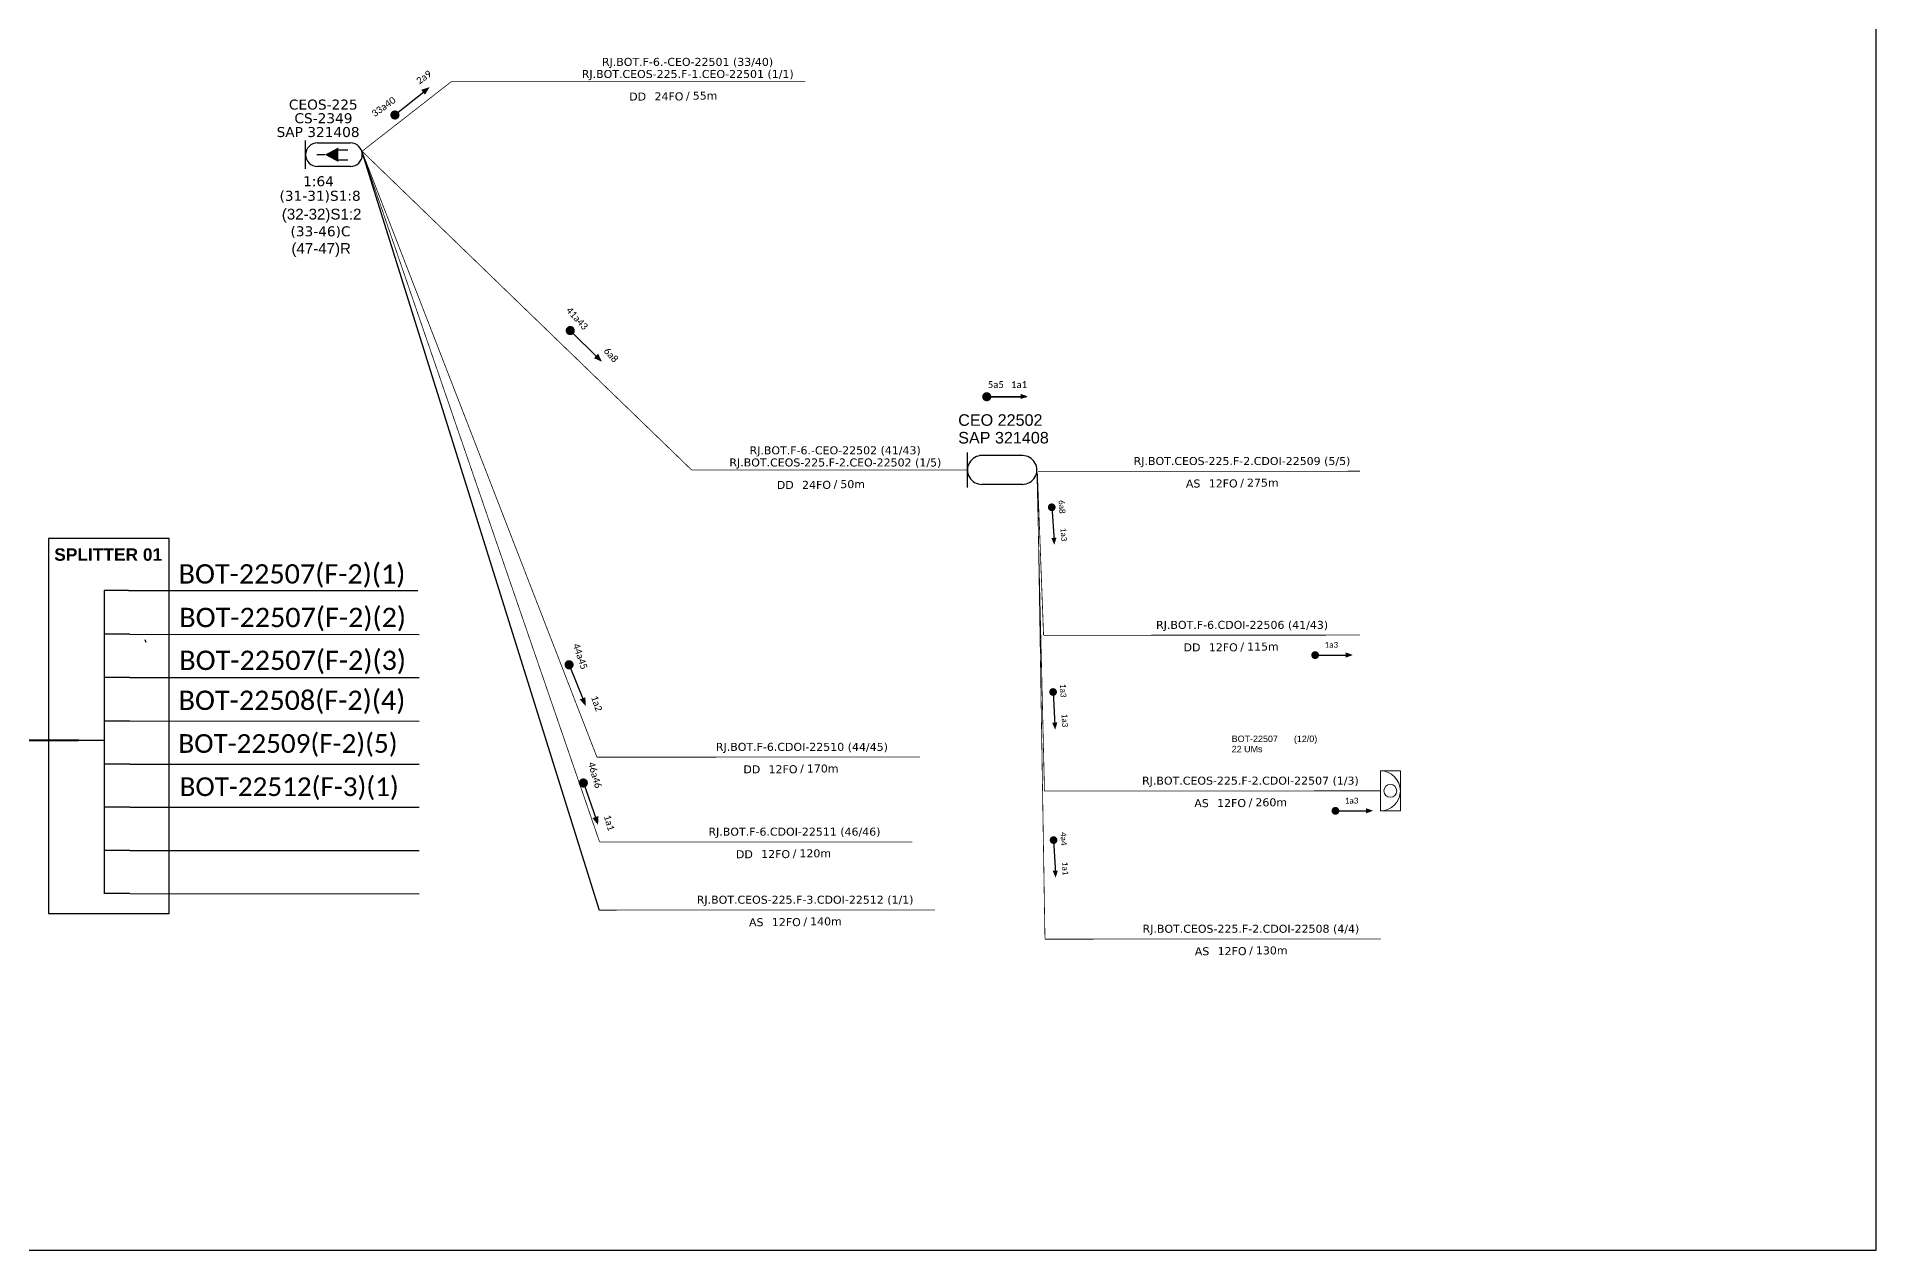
# Model space of a CAD drawing. Header units: metres. Extents: x -8.6 to 50.4, y -1.3 to 40.4.
# Drawn here: x 13.45 to 50.4, y -1.31 to 23.07 of the extents above; entities that cross this region are included whole.
import ezdxf
from ezdxf.enums import TextEntityAlignment as Align

# ---------------------------------------------------------------- set-up
doc = ezdxf.new("R2010")
doc.units = ezdxf.units.M
for name, color, linetype, lineweight in [("20.0-LEGENDA DOS CDO'S", 1, 'Continuous', 0), ('20.1-CDO_INTERIOR', 1, 'Continuous', 0), ('40.1-ETIQUETAS', 1, 'Continuous', 20)]:
    doc.layers.add(name, color=color, linetype=linetype, lineweight=lineweight)
for name, color, linetype in [('20.4-CEOS', 1, 'Continuous'), ('CAP a instalar', 1, 'Continuous'), ('SETA', 7, 'Continuous'), ('surveys legendas', 7, 'Continuous'), ('texto', 255, 'Continuous'), ('Txtruas', 150, 'Continuous')]:
    doc.layers.add(name, color=color, linetype=linetype)
doc.styles.add('ARIAL', font='arial.ttf')
doc.styles.add('siredit', font='verdana.ttf')
doc.styles.get("Standard").update_dxf_attribs({"font": 'arial.ttf'})
doc.linetypes.add('FENCELINE1', pattern='A,0.25,-0.1,[133,ltypeshp.shx,S=0.1,R=0,X=-0.1,Y=0],-0.1,1', length=1.45)

# ---------------------------------------------------------------- blocks, each defined once
blk = doc.blocks.new('CEOS_RP_CT_DRT')
at = {"layer": '20.4-CEOS', "color": 0}
for p, q in [((-4.54, 1.19), (-1.19, 1.19)), ((-1.19, -1.19), (-4.54, -1.19))]:
    blk.add_line(p, q, dxfattribs=at)
for points in [[(-5.73, -1.43), (-5.73, 1.44)], [(-3.79, 0), (-4.59, 0)], [(-2.47, 0.48), (-1.45, 0.48)], [(-2.47, -0.52), (-1.45, -0.52)]]:
    blk.add_lwpolyline(points, dxfattribs=at)
blk.add_lwpolyline([(-3.79, 0, 0, 1.47, 0), (-2.41, 0, 1.47, 1.47, 0)], format="xyseb", dxfattribs=at)
for centre, start, end in [((-4.54, 0), 90, 270), ((-1.19, 0), 270, 90)]:
    blk.add_arc(centre, 1.19, start, end, dxfattribs=at)
at = {"layer": '20.4-CEOS', "color": 7, "style": 'siredit'}
for tag, p in [('Nº_DA_CEOS', (-2.86, 5.6)), ('LOCAL', (-2.86, 4.24)), ('SAP', (-2.86, 2.78)), ('RACIO_SPLITAGEM', (-2.86, -1.88)), ('FIBRAS_SPLITTER', (-2.86, -3.58)), ('FIBRAS_TOP_C', (-2.86, -5.08)), ('RESERVA_FINAIS', (-2.86, -6.39))]:
    blk.add_attdef(tag, text='', height=1.01, dxfattribs=at).set_placement(p, align=Align.TOP_CENTER)
blk = doc.blocks.new('ETIQUETA_RS5F')
at = {"layer": '40.1-ETIQUETAS', "color": 0, "style": 'siredit'}
blk.add_text('/', height=1.5, dxfattribs=at).set_placement((1.55, -1.95), align=Align.MIDDLE_RIGHT)
for tag, p in [('ETIQUETA_R_PRIMARIA', (1.18, 4.1)), ('ETIQUETA_R_SECUNDARIA', (1.18, 2.1)), ('F_ATIVAS/F_MORTAS', (1.11, -4.24))]:
    blk.add_attdef(tag, text='', height=1.5, dxfattribs=at).set_placement(p, align=Align.MIDDLE_CENTER)
for tag, p in [('TIPO_CABO', (-6.62, -2.12)), ('CAP_CABO', (0.37, -2.09))]:
    blk.add_attdef(tag, text='', height=1.5, dxfattribs=at).set_placement(p, align=Align.MIDDLE_RIGHT)
blk.add_attdef('METROS', text='', height=1.5, dxfattribs=at).set_placement((2.11, -1.95), align=Align.MIDDLE_LEFT)
for tag, p in [('FUSÃO_1', (0.82, -8.39)), ('FUSÃO_2', (0.82, -10.6)), ('FUSÃO_3', (0.82, -12.93)), ('FUSÃO_4', (0.82, -15.14)), ('FUSÃO_5', (0.82, -17.16))]:
    blk.add_attdef(tag, text='', height=1.5, dxfattribs=at).set_placement(p, align=Align.CENTER)
blk = doc.blocks.new('CDOI_INT')
at = {"layer": '20.1-CDO_INTERIOR', "color": 0, "lineweight": 18}
blk.add_lwpolyline([(4.25, -4.25), (4.25, 4.25), (0, 4.25), (0, -4.25)], close=True, dxfattribs=at)
blk.add_circle((2.12, 0), 1.36, dxfattribs=at)
blk.add_arc((0, 0), 4.25, 270, 90, dxfattribs=at)
at = {"layer": "20.0-LEGENDA DOS CDO'S", "color": 0, "style": 'ARIAL'}
for tag, p in [('CDO_N', (-0.08, 10.38)), ('SPLITER_1', (21.18, 10.38)), ('SURVEY', (-0.08, 8.2)), ('SPLITER_2', (21.19, 8.68)), ('SAP', (-0.08, 6.23)), ('1:XX', (5.94, -2.22)), ('UMS', (5.94, -4.24))]:
    blk.add_attdef(tag, p, '', height=1.36, dxfattribs=at)
blk.add_attdef('FIBRAS_UTILIZADAS', text='', height=1.36, dxfattribs=at).set_placement((15.34, 10.38), align=Align.CENTER)

msp = doc.modelspace()

# ---------------------------------------------------------------- linework, layer by layer
at = {"color": 7, "linetype": 'Continuous'}
for p, q in [((14.804, 11.949), (14.804, 5.852)), ((15.298, 11.949), (14.804, 11.949)), ((15.323, 11.067), (14.829, 11.067)), ((15.323, 10.197), (14.829, 10.197)), ((15.323, 9.324), (14.829, 9.324)), ((14.292, 8.941), (14.802, 8.941)), ((15.323, 8.459), (14.829, 8.459)), ((15.323, 7.593), (14.829, 7.593)), ((15.323, 6.724), (14.829, 6.724)), ((15.323, 5.857), (14.829, 5.857))]:
    msp.add_line(p, q, dxfattribs=at)
at = {"color": 10, "linetype": 'Continuous'}
for p, q in [((15.298, 11.949), (21.107, 11.947)), ((15.323, 11.067), (21.131, 11.065)), ((15.323, 10.199), (21.131, 10.197)), ((15.323, 9.326), (21.131, 9.324)), ((15.323, 8.46), (21.131, 8.459)), ((15.323, 7.595), (21.131, 7.593)), ((15.323, 6.726), (21.131, 6.724)), ((15.323, 5.857), (21.131, 5.855))]:
    msp.add_line(p, q, dxfattribs=at)
at = {"color": 1, "linetype": 'Continuous', "lineweight": 60}
msp.add_line((14.292, 8.941), (9.408, 8.925), dxfattribs=at)
at = {"color": 7}
for points in [[(-8.635, -1.306), (50.403, -1.306), (50.403, 40.393), (-8.635, 40.393)], [(13.685, 5.461), (16.111, 5.461), (16.111, 12.994), (13.685, 12.994)]]:
    msp.add_lwpolyline(points, close=True, dxfattribs=at)
for points, const_width in [([(20.612, 21.47, 1), (20.683, 21.528, 1)], 0.0919), ([(24.136, 17.201, 1), (24.201, 17.136, 1)], 0.0919), ([(32.535, 15.885, 1), (32.535, 15.794, 1)], 0.0914), ([(33.838, 13.657, 1), (33.844, 13.58, 1)], 0.0778), ([(39.094, 10.649, 1), (39.172, 10.649, 1)], 0.0778), ([(24.128, 10.497, 1), (24.162, 10.412, 1)], 0.0919), ([(33.866, 9.946, 1), (33.87, 9.869, 1)], 0.0778), ([(24.417, 8.123, 1), (24.447, 8.037, 1)], 0.0919), ([(39.501, 7.52, 1), (39.579, 7.52, 1)], 0.0778), ([(33.876, 6.971, 1), (33.88, 6.894, 1)], 0.0778)]:
    msp.add_lwpolyline(points, format="xyb", close=True, dxfattribs=dict(const_width=const_width))
at = {"linetype": 'Continuous'}
for points in [[(19.987, 20.742), (24.75, 5.526)], [(15.626, 10.963), (15.641, 10.912)]]:
    msp.add_lwpolyline(points, dxfattribs=at)
at = {"layer": 'CAP a instalar', "color": 7, "ltscale": 5, "const_width": 0.0156}
for points in [[(21.779, 22.169), (19.99, 20.773)], [(21.779, 22.169), (24.55, 22.169)], [(24.55, 22.169), (28.894, 22.169)], [(19.989, 20.758), (24.705, 8.599)], [(19.989, 20.758), (24.758, 6.895)], [(33.553, 14.315), (33.677, 11.047)], [(33.677, 11.047), (40.036, 11.051)], [(24.705, 8.599), (31.193, 8.601)], [(24.758, 6.895), (31.044, 6.896)]]:
    msp.add_lwpolyline(points, dxfattribs=at)
at = {"layer": 'CAP a instalar', "color": 1, "ltscale": 5, "const_width": 0.0156}
for points in [[(19.993, 20.764), (26.609, 14.366)], [(26.609, 14.366), (27.515, 14.366)], [(27.515, 14.366), (32.166, 14.366)], [(33.544, 14.32), (33.695, 7.918)], [(33.695, 7.918), (40.443, 7.922)]]:
    msp.add_lwpolyline(points, dxfattribs=at)
at = {"layer": 'CAP a instalar', "color": 8, "ltscale": 5, "const_width": 0.0156}
for points in [[(33.553, 14.315), (33.705, 4.943)], [(33.562, 14.341), (40.034, 14.343)], [(24.75, 5.526), (31.498, 5.529)], [(33.705, 4.943), (40.453, 4.947)]]:
    msp.add_lwpolyline(points, dxfattribs=at)
at = {"layer": 'SETA'}
for points in [[(20.647, 21.499), (21.263, 21.994)], [(24.169, 17.169), (24.731, 16.614)], [(32.538, 15.835), (33.328, 15.835)], [(33.328, 15.835), (32.538, 15.835)], [(33.841, 13.618), (33.887, 12.951)], [(24.145, 10.454), (24.439, 9.721)], [(39.133, 10.649), (39.802, 10.649)], [(33.868, 9.907), (33.904, 9.24)], [(24.432, 8.08), (24.693, 7.334)], [(39.54, 7.52), (40.209, 7.52)], [(33.878, 6.933), (33.914, 6.265)]]:
    msp.add_lwpolyline(points, dxfattribs=at)
for points in [[(21.174, 22.003), (21.344, 22.061), (21.251, 21.907)], [(24.73, 16.703), (24.806, 16.541), (24.644, 16.615)], [(32.601, 15.897), (32.433, 15.836), (32.601, 15.774)], [(33.218, 15.897), (33.36, 15.845), (33.218, 15.794)], [(33.936, 13.009), (33.894, 12.863), (33.833, 13.002)], [(39.748, 10.702), (39.891, 10.651), (39.748, 10.599)], [(24.473, 9.803), (24.479, 9.624), (24.36, 9.758)], [(33.954, 9.296), (33.91, 9.151), (33.85, 9.291)], [(24.731, 7.415), (24.729, 7.236), (24.616, 7.374)], [(40.155, 7.573), (40.297, 7.522), (40.155, 7.47)], [(33.964, 6.321), (33.92, 6.176), (33.86, 6.316)]]:
    msp.add_solid(points, dxfattribs=at)
at = {"layer": 'Txtruas', "color": 5}
msp.add_line((33.252, 14.658), (32.439, 14.658), dxfattribs=at)
for points in [[(32.148, 14.019), (32.149, 14.718)], [(33.252, 14.078), (32.438, 14.078)]]:
    msp.add_lwpolyline(points, dxfattribs=at)
for centre, start, end in [((32.438, 14.368), 89.9211, 269.9225), ((33.252, 14.368), 269.9211, 89.9225)]:
    msp.add_arc(centre, 0.29, start, end, dxfattribs=at)

# ---------------------------------------------------------------- block references
at = {"layer": '20.4-CEOS', "color": 1}
ref = msp.add_blockref('CEOS_RP_CT_DRT', (19.991, 20.701), dxfattribs=dict(at, xscale=0.1986531564644066, yscale=0.1986531564644066, zscale=0.1986531564644066))
ref.add_attrib('Nº_DA_CEOS', 'CEOS-225', dxfattribs={"color": 1, "height": 0.2006, "style": 'siredit'}).set_placement((19.208, 21.809), align=Align.TOP_CENTER)
ref.add_attrib('LOCAL', 'CS-2349', dxfattribs={"color": 1, "height": 0.2006, "style": 'siredit'}).set_placement((19.211, 21.535), align=Align.TOP_CENTER)
ref.add_attrib('SAP', 'SAP 321408', dxfattribs={"color": 1, "height": 0.2006, "style": 'siredit'}).set_placement((19.103, 21.257), align=Align.TOP_CENTER)
ref.add_attrib('RACIO_SPLITAGEM', '1:64', dxfattribs={"color": 1, "height": 0.2006, "style": 'siredit'}).set_placement((19.112, 20.269), align=Align.TOP_CENTER)
ref.add_attrib('FIBRAS_SPLITTER', '(31-31)S1:8', dxfattribs={"color": 1, "height": 0.20058, "style": 'siredit'}).set_placement((19.144, 19.976), align=Align.TOP_CENTER)
ref.add_attrib('RESERVA_FINAIS', '(33-46)C', dxfattribs={"color": 1, "height": 0.2006, "style": 'siredit'}).set_placement((19.152, 19.263), align=Align.TOP_CENTER)
at = {"layer": '40.1-ETIQUETAS', "color": 7}
ref = msp.add_blockref('ETIQUETA_RS5F', (26.402, 22.097), dxfattribs=dict(at, xscale=0.1071900378942463, yscale=0.1071900378942463, zscale=0.1071900378942463))
ref.add_attrib('ETIQUETA_R_PRIMARIA', 'RJ.BOT.F-6.-CEO-22501 (33/40)', dxfattribs={"color": 0, "height": 0.16079, "style": 'siredit'}).set_placement((26.525, 22.566), align=Align.MIDDLE_CENTER)
ref.add_attrib('ETIQUETA_R_SECUNDARIA', 'RJ.BOT.CEOS-225.F-1.CEO-22501 (1/1)', dxfattribs={"color": 0, "height": 0.16079, "style": 'siredit'}).set_placement((26.529, 22.323), align=Align.MIDDLE_CENTER)
ref.add_attrib('TIPO_CABO', 'DD', dxfattribs={"color": 0, "height": 0.1608, "style": 'siredit'}).set_placement((25.693, 21.87), align=Align.MIDDLE_RIGHT)
ref.add_attrib('CAP_CABO', '24FO', dxfattribs={"color": 0, "height": 0.1608, "style": 'siredit'}).set_placement((26.442, 21.873), align=Align.MIDDLE_RIGHT)
ref.add_attrib('METROS', '55m', dxfattribs={"color": 0, "height": 0.1608, "style": 'siredit'}).set_placement((26.629, 21.888), align=Align.MIDDLE_LEFT)
at = {"layer": '40.1-ETIQUETAS', "color": 1}
ref = msp.add_blockref('ETIQUETA_RS5F', (29.367, 14.294), dxfattribs=dict(at, xscale=0.1071900378942463, yscale=0.1071900378942463, zscale=0.1071900378942463))
ref.add_attrib('ETIQUETA_R_PRIMARIA', 'RJ.BOT.F-6.-CEO-22502 (41/43)', dxfattribs={"color": 0, "height": 0.16079, "style": 'siredit'}).set_placement((29.49, 14.763), align=Align.MIDDLE_CENTER)
ref.add_attrib('ETIQUETA_R_SECUNDARIA', 'RJ.BOT.CEOS-225.F-2.CEO-22502 (1/5)', dxfattribs={"color": 0, "height": 0.16079, "style": 'siredit'}).set_placement((29.494, 14.519), align=Align.MIDDLE_CENTER)
ref.add_attrib('TIPO_CABO', 'DD', dxfattribs={"color": 0, "height": 0.1608, "style": 'siredit'}).set_placement((28.658, 14.067), align=Align.MIDDLE_RIGHT)
ref.add_attrib('CAP_CABO', '24FO', dxfattribs={"color": 0, "height": 0.1608, "style": 'siredit'}).set_placement((29.407, 14.069), align=Align.MIDDLE_RIGHT)
ref.add_attrib('METROS', '50m', dxfattribs={"color": 0, "height": 0.1608, "style": 'siredit'}).set_placement((29.594, 14.084), align=Align.MIDDLE_LEFT)
at = {"layer": 'CAP a instalar', "color": 8, "linetype": 'FENCELINE1', "ltscale": 7}
ref = msp.add_blockref('ETIQUETA_RS5F', (37.536, 14.322), dxfattribs=dict(at, xscale=0.1071900378942463, yscale=0.1071900378942463, zscale=0.1071900378942463))
ref.add_attrib('ETIQUETA_R_SECUNDARIA', 'RJ.BOT.CEOS-225.F-2.CDOI-22509 (5/5)', dxfattribs={"layer": '40.1-ETIQUETAS', "color": 0, "height": 0.16079, "style": 'siredit'}).set_placement((37.663, 14.548), align=Align.MIDDLE_CENTER)
ref.add_attrib('TIPO_CABO', 'AS', dxfattribs={"layer": '40.1-ETIQUETAS', "color": 0, "height": 0.1608, "style": 'siredit'}).set_placement((36.827, 14.096), align=Align.MIDDLE_RIGHT)
ref.add_attrib('CAP_CABO', '12FO', dxfattribs={"layer": '40.1-ETIQUETAS', "color": 0, "height": 0.1608, "style": 'siredit'}).set_placement((37.576, 14.098), align=Align.MIDDLE_RIGHT)
ref.add_attrib('METROS', '275m', dxfattribs={"layer": '40.1-ETIQUETAS', "color": 0, "height": 0.1608, "style": 'siredit'}).set_placement((37.763, 14.113), align=Align.MIDDLE_LEFT)
at = {"layer": 'CAP a instalar', "color": 7, "linetype": 'FENCELINE1', "ltscale": 7}
ref = msp.add_blockref('ETIQUETA_RS5F', (37.538, 11.031), dxfattribs=dict(at, xscale=0.1071900378942463, yscale=0.1071900378942463, zscale=0.1071900378942463))
ref.add_attrib('ETIQUETA_R_SECUNDARIA', 'RJ.BOT.F-6.CDOI-22506 (41/43)', dxfattribs={"layer": '40.1-ETIQUETAS', "color": 0, "height": 0.16079, "style": 'siredit'}).set_placement((37.665, 11.256), align=Align.MIDDLE_CENTER)
ref.add_attrib('TIPO_CABO', 'DD', dxfattribs={"layer": '40.1-ETIQUETAS', "color": 0, "height": 0.1608, "style": 'siredit'}).set_placement((36.829, 10.804), align=Align.MIDDLE_RIGHT)
ref.add_attrib('CAP_CABO', '12FO', dxfattribs={"layer": '40.1-ETIQUETAS', "color": 0, "height": 0.1608, "style": 'siredit'}).set_placement((37.578, 10.806), align=Align.MIDDLE_RIGHT)
ref.add_attrib('METROS', '115m', dxfattribs={"layer": '40.1-ETIQUETAS', "color": 0, "height": 0.1608, "style": 'siredit'}).set_placement((37.765, 10.821), align=Align.MIDDLE_LEFT)
ref = msp.add_blockref('ETIQUETA_RS5F', (28.695, 8.581), dxfattribs=dict(at, xscale=0.1071900378942463, yscale=0.1071900378942463, zscale=0.1071900378942463))
ref.add_attrib('ETIQUETA_R_SECUNDARIA', 'RJ.BOT.F-6.CDOI-22510 (44/45)', dxfattribs={"layer": '40.1-ETIQUETAS', "color": 0, "height": 0.16079, "style": 'siredit'}).set_placement((28.822, 8.806), align=Align.MIDDLE_CENTER)
ref.add_attrib('TIPO_CABO', 'DD', dxfattribs={"layer": '40.1-ETIQUETAS', "color": 0, "height": 0.1608, "style": 'siredit'}).set_placement((27.986, 8.354), align=Align.MIDDLE_RIGHT)
ref.add_attrib('CAP_CABO', '12FO', dxfattribs={"layer": '40.1-ETIQUETAS', "color": 0, "height": 0.1608, "style": 'siredit'}).set_placement((28.734, 8.356), align=Align.MIDDLE_RIGHT)
ref.add_attrib('METROS', '170m', dxfattribs={"layer": '40.1-ETIQUETAS', "color": 0, "height": 0.1608, "style": 'siredit'}).set_placement((28.921, 8.371), align=Align.MIDDLE_LEFT)
at = {"layer": 'CAP a instalar', "color": 1, "ltscale": 5}
ref = msp.add_blockref('CDOI_INT', (40.443, 7.922), dxfattribs=dict(at, xscale=0.09451076798763591, yscale=0.09451076798763591, zscale=0.09451076798763591))
ref.add_attrib('CDO_N', 'BOT-22507', (37.456, 8.903), dxfattribs={"layer": "20.0-LEGENDA DOS CDO'S", "color": 0, "height": 0.1286, "style": 'ARIAL'})
ref.add_attrib('FIBRAS_UTILIZADAS', '         (12/0)', dxfattribs={"layer": "20.0-LEGENDA DOS CDO'S", "color": 0, "height": 0.12856, "style": 'ARIAL'}).set_placement((38.716, 8.903), align=Align.CENTER)
ref.add_attrib('SURVEY', '22 UMs', (37.456, 8.697), dxfattribs={"layer": "20.0-LEGENDA DOS CDO'S", "color": 0, "height": 0.1286, "style": 'ARIAL'})
ref = msp.add_blockref('ETIQUETA_RS5F', (37.705, 7.902), dxfattribs=dict(at, xscale=0.1071900378942463, yscale=0.1071900378942463, zscale=0.1071900378942463))
ref.add_attrib('ETIQUETA_R_SECUNDARIA', 'RJ.BOT.CEOS-225.F-2.CDOI-22507 (1/3)', dxfattribs={"layer": '40.1-ETIQUETAS', "color": 0, "height": 0.16079, "style": 'siredit'}).set_placement((37.832, 8.127), align=Align.MIDDLE_CENTER)
ref.add_attrib('TIPO_CABO', 'AS', dxfattribs={"layer": '40.1-ETIQUETAS', "color": 0, "height": 0.1608, "style": 'siredit'}).set_placement((36.996, 7.675), align=Align.MIDDLE_RIGHT)
ref.add_attrib('CAP_CABO', '12FO', dxfattribs={"layer": '40.1-ETIQUETAS', "color": 0, "height": 0.1608, "style": 'siredit'}).set_placement((37.744, 7.677), align=Align.MIDDLE_RIGHT)
ref.add_attrib('METROS', '260m', dxfattribs={"layer": '40.1-ETIQUETAS', "color": 0, "height": 0.1608, "style": 'siredit'}).set_placement((37.932, 7.692), align=Align.MIDDLE_LEFT)
at = {"layer": 'CAP a instalar', "color": 7, "ltscale": 5}
ref = msp.add_blockref('ETIQUETA_RS5F', (28.546, 6.876), dxfattribs=dict(at, xscale=0.1071900378942463, yscale=0.1071900378942463, zscale=0.1071900378942463))
ref.add_attrib('ETIQUETA_R_SECUNDARIA', 'RJ.BOT.F-6.CDOI-22511 (46/46)', dxfattribs={"layer": '40.1-ETIQUETAS', "color": 0, "height": 0.16079, "style": 'siredit'}).set_placement((28.673, 7.102), align=Align.MIDDLE_CENTER)
ref.add_attrib('TIPO_CABO', 'DD', dxfattribs={"layer": '40.1-ETIQUETAS', "color": 0, "height": 0.1608, "style": 'siredit'}).set_placement((27.837, 6.649), align=Align.MIDDLE_RIGHT)
ref.add_attrib('CAP_CABO', '12FO', dxfattribs={"layer": '40.1-ETIQUETAS', "color": 0, "height": 0.1608, "style": 'siredit'}).set_placement((28.585, 6.652), align=Align.MIDDLE_RIGHT)
ref.add_attrib('METROS', '120m', dxfattribs={"layer": '40.1-ETIQUETAS', "color": 0, "height": 0.1608, "style": 'siredit'}).set_placement((28.772, 6.667), align=Align.MIDDLE_LEFT)
at = {"layer": 'CAP a instalar', "color": 8, "ltscale": 5}
ref = msp.add_blockref('ETIQUETA_RS5F', (28.761, 5.509), dxfattribs=dict(at, xscale=0.1071900378942463, yscale=0.1071900378942463, zscale=0.1071900378942463))
ref.add_attrib('ETIQUETA_R_SECUNDARIA', 'RJ.BOT.CEOS-225.F-3.CDOI-22512 (1/1)', dxfattribs={"layer": '40.1-ETIQUETAS', "color": 0, "height": 0.16079, "style": 'siredit'}).set_placement((28.887, 5.735), align=Align.MIDDLE_CENTER)
ref.add_attrib('TIPO_CABO', 'AS', dxfattribs={"layer": '40.1-ETIQUETAS', "color": 0, "height": 0.1608, "style": 'siredit'}).set_placement((28.051, 5.283), align=Align.MIDDLE_RIGHT)
ref.add_attrib('CAP_CABO', '12FO', dxfattribs={"layer": '40.1-ETIQUETAS', "color": 0, "height": 0.1608, "style": 'siredit'}).set_placement((28.8, 5.285), align=Align.MIDDLE_RIGHT)
ref.add_attrib('METROS', '140m', dxfattribs={"layer": '40.1-ETIQUETAS', "color": 0, "height": 0.1608, "style": 'siredit'}).set_placement((28.987, 5.3), align=Align.MIDDLE_LEFT)
ref = msp.add_blockref('ETIQUETA_RS5F', (37.715, 4.927), dxfattribs=dict(at, xscale=0.1071900378942463, yscale=0.1071900378942463, zscale=0.1071900378942463))
ref.add_attrib('ETIQUETA_R_SECUNDARIA', 'RJ.BOT.CEOS-225.F-2.CDOI-22508 (4/4)', dxfattribs={"layer": '40.1-ETIQUETAS', "color": 0, "height": 0.16079, "style": 'siredit'}).set_placement((37.842, 5.152), align=Align.MIDDLE_CENTER)
ref.add_attrib('TIPO_CABO', 'AS', dxfattribs={"layer": '40.1-ETIQUETAS', "color": 0, "height": 0.1608, "style": 'siredit'}).set_placement((37.006, 4.7), align=Align.MIDDLE_RIGHT)
ref.add_attrib('CAP_CABO', '12FO', dxfattribs={"layer": '40.1-ETIQUETAS', "color": 0, "height": 0.1608, "style": 'siredit'}).set_placement((37.755, 4.702), align=Align.MIDDLE_RIGHT)
ref.add_attrib('METROS', '130m', dxfattribs={"layer": '40.1-ETIQUETAS', "color": 0, "height": 0.1608, "style": 'siredit'}).set_placement((37.942, 4.717), align=Align.MIDDLE_LEFT)

# ---------------------------------------------------------------- texts
at = {"char_height": 0.11664, "width": 1.9719, "attachment_point": 5}
for s, insert, rotation in [('\\C7;\\fCalibri|b0|i0|c0|p34;6a8       1a3', (34.064, 13.349), 273.948), ('\\C7;\\fCalibri|b0|i0|c0|p34;1a3        1a3', (34.087, 9.635), 273.0661), ('\\C7;\\fCalibri|b0|i0|c0|p34;4a4        1a1', (34.097, 6.66), 273.0661)]:
    msp.add_mtext(s, dxfattribs=dict(at, insert=insert, rotation=rotation))
at = {"attachment_point": 5}
for s, insert, char_height, width in [('\\C10;\\fArial|b1|i0|c0|p34;\\H1x;SPLITTER 01', (14.887, 12.667), 0.24925, 2.42611), ('\\C1;\\fCalibri|b0|i0|c0|p34;BOT-22507(F-2)(1)\\C7; ', (18.579, 12.238), 0.38835, 5.87119), ('\\C1;\\fCalibri|b0|i0|c0|p34;BOT-22507(F-2)(2)', (18.592, 11.363), 0.38835, 5.87119), ('\\C1;\\fCalibri|b0|i0|c0|p34;BOT-22507(F-2)(3)', (18.592, 10.502), 0.38835, 5.87119), ('\\C7;\\fCalibri|b0|i0|c0|p34;  1a3', (39.417, 10.854), 0.11664, 1.9719), ('\\C7;\\fCalibri|b0|i0|c0|p34;BOT-22508(F-2)(4)  ', (18.579, 9.699), 0.38835, 9.22174), ('\\C7;\\fCalibri|b0|i0|c0|p34;  1a3', (39.824, 7.725), 0.11664, 1.9719)]:
    msp.add_mtext(s, dxfattribs=dict(at, insert=insert, char_height=char_height, width=width))
at = {"layer": 'surveys legendas', "color": 5}
for s, p in [('CEO 22502', (31.962, 15.255)), ('SAP 321408', (31.962, 14.9))]:
    msp.add_text(s, height=0.232, dxfattribs=at).set_placement(p)
at = {"layer": 'texto', "char_height": 0.13785, "width": 2.33043, "attachment_point": 5}
for s, insert, rotation in [('\\C7;\\fCalibri|b0|i0|c0|p34;2a9', (21.229, 22.257), 35.777), ('\\C7;\\fCalibri|b0|i0|c0|p34;33a40', (20.42, 21.664), 35.777), ('\\C7;\\fCalibri|b0|i0|c0|p34;41a43', (24.307, 17.414), 312.3366), ('\\C7;\\fCalibri|b0|i0|c0|p34;6a8', (24.988, 16.677), 312.3366), ('\\C7;\\fCalibri|b0|i0|c0|p34;44a45', (24.369, 10.624), 288.835), ('\\C7;\\fCalibri|b0|i0|c0|p34;1a2', (24.7, 9.677), 288.835), ('\\C7;\\fCalibri|b0|i0|c0|p34;46a46', (24.664, 8.24), 286.2558), ('\\C7;\\fCalibri|b0|i0|c0|p34;1a1', (24.952, 7.279), 286.2558)]:
    msp.add_mtext(s, dxfattribs=dict(at, insert=insert, rotation=rotation))
at = {"layer": 'texto', "color": 1, "width": 1.29138, "attachment_point": 5}
for s, insert, char_height in [('(32-32)S1:2', (19.174, 19.475), 0.21673), ('(47-47)R', (19.165, 18.786), 0.2167)]:
    msp.add_mtext(s, dxfattribs=dict(at, insert=insert, char_height=char_height))
at = {"layer": 'texto'}
for s, insert, char_height, width, attachment_point in [('\\C7;\\fCalibri|b0|i0|c0|p34;5a5   1a1', (32.951, 16.083), 0.13785, 2.33043, 5), ('\\C7;\\fCalibri|b0|i0|c0|p34;BOT-22509(F-2)(5) ', (16.297, 9.061), 0.37534, 9.22174, 1), ('\\C7;\\fCalibri|b0|i0|c0|p34;BOT-22512(F-3)(1) ', (16.321, 8.193), 0.37534, 9.22174, 1)]:
    msp.add_mtext(s, dxfattribs=dict(at, insert=insert, char_height=char_height, width=width, attachment_point=attachment_point))

doc.saveas('drawing.dxf')
